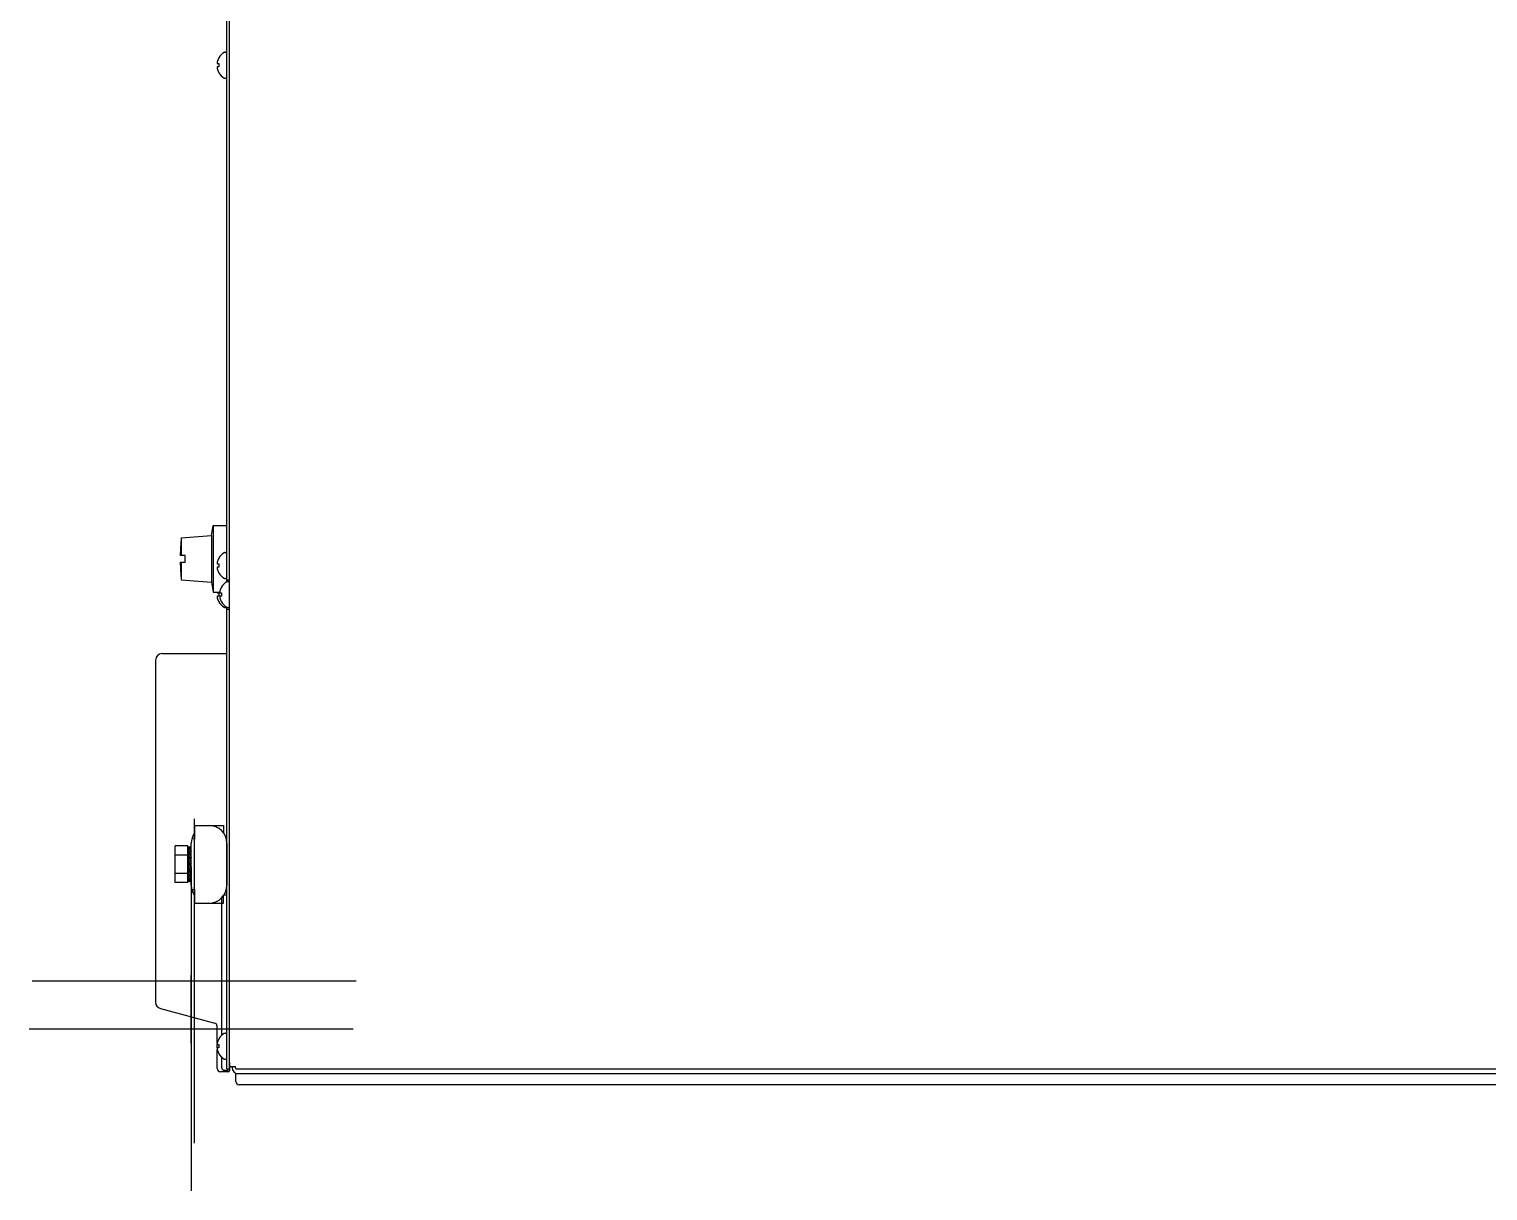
# Model space of a CAD drawing. Header units: millimetres. Extents: x 7025 to 12152, y 3757 to 7444.
# Drawn here: x 11251.4 to 11701.5, y 5578.7 to 5937.1 of the extents above; entities that cross this region are included whole.
import ezdxf

# ---------------------------------------------------------------- set-up
doc = ezdxf.new("R2010")
doc.units = ezdxf.units.MM
doc.header["$LTSCALE"] = 346.5
doc.layers.get('0').update_dxf_attribs({"linetype": 'CONTINUOUS'})
doc.layers.add('GEOM', color=7, linetype='CONTINUOUS')

msp = doc.modelspace()

# ---------------------------------------------------------------- linework, layer by layer
at = {"color": 7, "linetype": 'Continuous'}
for p, q in [((11313.16, 5616.3), (11313.16, 6272.9)), ((11312.36, 5766.64), (11312.36, 6255.04)), ((11309.88, 5928.3), (11309.91, 5928.3)), ((11311.76, 5930), (11311.96, 5930)), ((11309.36, 5926.5), (11309.91, 5926.5)), ((11309.91, 5925.5), (11309.36, 5925.5)), ((11309.91, 5923.7), (11309.88, 5923.7)), ((11311.76, 5922), (11311.96, 5922)), ((11307.6, 5780.85), (11308.16, 5784.03)), ((11308.16, 5784.03), (11308.16, 5763.37)), ((11308.16, 5784.03), (11312.36, 5784.03)), ((11298.3, 5780.2), (11307.6, 5780.85)), ((11298.3, 5780.2), (11298.3, 5774.7)), ((11307.6, 5780.85), (11307.6, 5766.55)), ((11311.76, 5775.63), (11311.96, 5775.63)), ((11299.47, 5774.7), (11297.97, 5774.7)), ((11297.97, 5772.7), (11299.47, 5772.7)), ((11298.3, 5772.7), (11298.3, 5767.2)), ((11299.47, 5772.7), (11299.47, 5774.7)), ((11309.36, 5772.13), (11309.91, 5772.13)), ((11309.91, 5771.13), (11309.36, 5771.13)), ((11309.88, 5773.93), (11309.91, 5773.93)), ((11298.3, 5767.2), (11307.6, 5766.55)), ((11307.6, 5766.55), (11308.16, 5763.37)), ((11309.91, 5769.33), (11309.88, 5769.33)), ((11311.76, 5767.63), (11311.96, 5767.63)), ((11312.36, 5767.2), (11313.16, 5767.2)), ((11312.56, 5766.7), (11312.76, 5766.7)), ((11308.16, 5763.37), (11310.15, 5763.37)), ((11309.36, 5763.2), (11309.91, 5763.2)), ((11309.91, 5762.2), (11309.36, 5762.2)), ((11310.16, 5763.2), (11310.71, 5763.2)), ((11310.71, 5762.2), (11310.16, 5762.2)), ((11310.68, 5765), (11310.71, 5765)), ((11309.91, 5760.4), (11309.88, 5760.4)), ((11310.71, 5760.4), (11310.68, 5760.4)), ((11311.76, 5758.7), (11311.96, 5758.7)), ((11312.36, 5616.3), (11312.36, 5758.75)), ((11312.36, 5758.2), (11313.16, 5758.2)), ((11312.56, 5758.7), (11312.76, 5758.7)), ((11292.39, 5744.45), (11308.36, 5744.45)), ((11308.36, 5744.45), (11312.36, 5744.45)), ((11290.39, 5742.45), (11290.39, 5658.95)), ((11302.36, 5691.45), (11302.36, 5687.17)), ((11302.36, 5691.45), (11311.36, 5691.45)), ((11311.36, 5691.45), (11311.36, 5689.11)), ((11296.36, 5673.8), (11296.36, 5685.1)), ((11300.36, 5685.1), (11296.36, 5685.1)), ((11300.36, 5673.8), (11300.36, 5685.1)), ((11300.37, 5684.8), (11301.35, 5684.8)), ((11301.36, 5672.95), (11301.36, 5685.95)), ((11302.36, 5687.17), (11301.55, 5687.39)), ((11312.36, 5685.95), (11312.36, 5672.95)), ((11300.36, 5682.27), (11296.36, 5682.27)), ((11300.44, 5682.45), (11300.36, 5682.45)), ((11300.84, 5684.75), (11300.37, 5684.69)), ((11300.37, 5684.69), (11300.88, 5684.2)), ((11300.37, 5684.26), (11300.45, 5684.34)), ((11300.84, 5684.05), (11300.37, 5683.94)), ((11300.37, 5683.94), (11300.88, 5683.04)), ((11300.37, 5683.15), (11300.54, 5683.45)), ((11300.84, 5682.81), (11300.37, 5682.66)), ((11300.37, 5682.66), (11300.88, 5681.44)), ((11300.38, 5682.6), (11300.37, 5682.66)), ((11300.84, 5681.15), (11300.37, 5680.99)), ((11300.37, 5680.99), (11300.88, 5679.6)), ((11300.61, 5682.73), (11300.61, 5683.01)), ((11300.61, 5682.73), (11300.61, 5682.93)), ((11300.61, 5681.72), (11300.61, 5681.07)), ((11300.61, 5681.07), (11300.61, 5681.72)), ((11300.75, 5682.8), (11300.79, 5682.86)), ((11300.84, 5684.75), (11301.35, 5684.26)), ((11300.84, 5684.05), (11301.35, 5683.15)), ((11300.84, 5682.81), (11301.35, 5681.59)), ((11300.84, 5681.15), (11301.35, 5679.77)), ((11301.35, 5684.26), (11300.88, 5684.2)), ((11301.35, 5683.15), (11300.88, 5683.04)), ((11301.35, 5681.59), (11300.88, 5681.44)), ((11301.11, 5681.07), (11300.99, 5681.07)), ((11301.11, 5681.03), (11301.07, 5681.03)), ((11301.11, 5682.46), (11301.09, 5682.46)), ((11301.11, 5682.42), (11301.1, 5682.42)), ((11301.11, 5682.39), (11301.11, 5682.46)), ((11301.11, 5682.42), (11301.11, 5682.45)), ((11301.36, 5682.45), (11301.11, 5682.45)), ((11301.11, 5682.16), (11301.11, 5682.39)), ((11301.11, 5681.03), (11301.11, 5681.07)), ((11301.11, 5680.99), (11301.11, 5681.07)), ((11301.11, 5680.42), (11301.11, 5680.99)), ((11301.35, 5682.66), (11301.21, 5682.7)), ((11301.28, 5682.45), (11301.34, 5682.6)), ((11301.35, 5683.94), (11301.29, 5683.96)), ((11301.34, 5682.6), (11301.35, 5682.66)), ((11300.36, 5676.62), (11296.36, 5676.62)), ((11300.61, 5676.45), (11300.36, 5676.45)), ((11300.84, 5679.3), (11300.37, 5679.13)), ((11300.37, 5679.13), (11300.88, 5677.74)), ((11300.84, 5677.46), (11300.37, 5677.31)), ((11300.37, 5677.31), (11300.88, 5676.09)), ((11300.38, 5676.3), (11300.37, 5676.24)), ((11300.51, 5676.19), (11300.37, 5676.24)), ((11300.84, 5675.86), (11300.37, 5675.75)), ((11300.43, 5676.42), (11300.38, 5676.3)), ((11300.44, 5676.45), (11300.43, 5676.42)), ((11300.61, 5679.45), (11300.61, 5680.24)), ((11300.61, 5679.4), (11300.61, 5680.24)), ((11301.11, 5679.49), (11300.61, 5679.49)), ((11301.11, 5679.45), (11300.61, 5679.45)), ((11300.61, 5679.4), (11300.61, 5679.4)), ((11301.11, 5679.4), (11300.61, 5679.4)), ((11300.61, 5677.87), (11300.61, 5678.47)), ((11300.61, 5677.82), (11300.61, 5678.47)), ((11300.65, 5677.87), (11300.61, 5677.87)), ((11300.73, 5677.82), (11300.61, 5677.82)), ((11300.61, 5676.48), (11300.61, 5676.73)), ((11300.61, 5676.44), (11300.61, 5676.73)), ((11300.62, 5676.48), (11300.61, 5676.48)), ((11300.63, 5676.44), (11300.61, 5676.44)), ((11300.84, 5679.3), (11301.35, 5677.91)), ((11300.84, 5677.46), (11301.35, 5676.24)), ((11300.84, 5675.86), (11301.35, 5674.95)), ((11301.35, 5679.77), (11300.88, 5679.6)), ((11301.35, 5677.91), (11300.88, 5677.74)), ((11301.35, 5676.24), (11300.88, 5676.09)), ((11300.98, 5676.12), (11300.95, 5676.07)), ((11301.11, 5679.45), (11301.11, 5679.5)), ((11301.11, 5679.4), (11301.11, 5679.49)), ((11301.11, 5678.66), (11301.11, 5679.4)), ((11301.11, 5677.82), (11301.11, 5677.17)), ((11301.11, 5676.16), (11301.11, 5675.96)), ((11301.36, 5676.45), (11301.28, 5676.45)), ((11301.34, 5676.3), (11301.35, 5676.24)), ((11290.36, 5672.41), (11290.36, 5636.88)), ((11300.36, 5673.8), (11296.36, 5673.8)), ((11300.37, 5675.75), (11300.88, 5674.84)), ((11300.43, 5674.94), (11300.37, 5674.95)), ((11300.84, 5674.69), (11300.37, 5674.63)), ((11300.37, 5674.63), (11300.88, 5674.15)), ((11300.84, 5674.1), (11300.37, 5674.1)), ((11300.54, 5675.44), (11300.53, 5675.4)), ((11300.84, 5674.69), (11301.35, 5674.21)), ((11300.84, 5674.1), (11301.35, 5674.1)), ((11301.35, 5674.95), (11300.88, 5674.84)), ((11301.35, 5674.21), (11300.88, 5674.15)), ((11301.24, 5675.29), (11301.16, 5675.49)), ((11301.18, 5675.44), (11301.35, 5675.75)), ((11301.31, 5675.14), (11301.24, 5675.29)), ((11301.27, 5674.55), (11301.35, 5674.63)), ((11302.36, 5671.72), (11301.55, 5671.5)), ((11302.36, 5671.72), (11302.36, 5667.45)), ((11302.36, 5667.45), (11311.36, 5667.45)), ((11311.36, 5667.45), (11311.36, 5669.79)), ((11301.36, 5624.3), (11301.36, 5645.2)), ((11291.84, 5634.95), (11308.62, 5630.45)), ((11309.36, 5624.3), (11309.36, 5629.48)), ((11311.76, 5627.3), (11311.96, 5627.3)), ((11309.36, 5622.8), (11309.36, 5623.8)), ((11309.36, 5623.8), (11309.91, 5623.8)), ((11309.91, 5622.8), (11309.36, 5622.8)), ((11309.36, 5616.45), (11309.36, 5622.3)), ((11309.88, 5625.6), (11309.91, 5625.6)), ((11309.91, 5621), (11309.88, 5621)), ((11311.76, 5619.3), (11311.96, 5619.3)), ((11313.16, 5618.3), (11313.16, 5615.7)), ((11312.91, 5615.45), (11310.36, 5615.45)), ((11312.36, 5616.3), (11313.16, 5616.3)), ((11312.36, 5615.9), (11312.36, 5615.45)), ((11313.16, 5617.1), (11314.94, 5617.1)), ((11313.96, 5616.7), (11313.96, 5617.1)), ((11315.16, 5614.9), (11985.36, 5614.9)), ((11315.16, 5612.4), (11315.16, 5614.9)), ((12009.28, 5616.2), (11315.35, 5616.2)), ((11984.16, 5611.4), (11316.16, 5611.4))]:
    msp.add_line(p, q, dxfattribs=at)
at = {"color": 4}
for p, q in [((11302.27, 5693.45), (11302.27, 5593.45)), ((11252.27, 5643.45), (11352.27, 5643.45))]:
    msp.add_line(p, q, dxfattribs=at)
at = {"color": 1}
for p, q in [((11301.36, 5678.7), (11301.36, 5578.7)), ((11251.36, 5628.7), (11351.36, 5628.7))]:
    msp.add_line(p, q, dxfattribs=at)
at = {"color": 7, "linetype": 'Continuous'}
for points in [[(11300.38, 5682.6), (11300.44, 5682.44), (11300.52, 5682.24)], [(11300.41, 5683.75), (11300.43, 5683.73), (11300.47, 5683.64), (11300.5, 5683.55), (11300.54, 5683.46)], [(11300.5, 5684.24), (11300.51, 5684.23), (11300.52, 5684.21), (11300.53, 5684.18), (11300.54, 5684.16), (11300.55, 5684.13), (11300.56, 5684.11), (11300.57, 5684.09), (11300.58, 5684.06), (11300.58, 5684.04), (11300.59, 5684.02), (11300.59, 5684)], [(11300.52, 5682.24), (11300.57, 5682.06), (11300.6, 5681.89), (11300.61, 5681.72)], [(11300.54, 5683.46), (11300.56, 5683.37), (11300.59, 5683.28)], [(11300.59, 5683.28), (11300.6, 5683.18), (11300.61, 5683.09), (11300.61, 5683.01)], [(11301.18, 5683.45), (11301.24, 5683.61), (11301.31, 5683.75)], [(11301.2, 5676.66), (11301.14, 5676.85), (11301.11, 5677), (11301.11, 5677.17)], [(11301.16, 5675.49), (11301.12, 5675.71), (11301.11, 5675.96)], [(11301.34, 5676.3), (11301.27, 5676.46), (11301.2, 5676.66)], [(11300.53, 5675.4), (11300.49, 5675.32), (11300.46, 5675.24), (11300.42, 5675.16), (11300.41, 5675.14)], [(11301.21, 5674.65), (11301.15, 5674.79), (11301.13, 5674.9)]]:
    msp.add_lwpolyline(points, dxfattribs=at)
for centre, radius, start, end in [((11313.95, 5925.82), 4.74, 154.4598, 155.4278), ((11313.96, 5925.82), 4.74, 153.3188, 154.4598), ((11313.96, 5925.81), 4.75, 151.9926, 153.3187), ((11313.96, 5925.81), 4.75, 151.0316, 151.9926), ((11313.97, 5925.81), 4.75, 148.4659, 151.0313), ((11313.98, 5925.8), 4.8, 120.3012, 148.6273), ((11311.76, 5929.6), 0.4, 90, 120.3012), ((11311.96, 5929.6), 0.4, 0, 90), ((11311.33, 5926.75), 1.98, 174.8627, 175.7144), ((11311.32, 5926.75), 1.97, 175.714, 176.9766), ((11311.31, 5926.75), 1.96, 176.9771, 178.0037), ((11311.3, 5926.75), 1.95, 178.0037, 179.0738), ((11311.3, 5926.75), 1.95, 179.0741, 181.1541), ((11311.3, 5926.75), 1.95, 181.1545, 182.3767), ((11311.31, 5926.75), 1.96, 182.3765, 183.2159), ((11311.32, 5926.75), 1.97, 183.2167, 184.6016), ((11311.33, 5926.75), 1.98, 184.6009, 185.2558), ((11311.33, 5925.25), 1.98, 174.7442, 175.3991), ((11311.32, 5925.25), 1.97, 175.3984, 176.7833), ((11311.31, 5925.25), 1.96, 176.7841, 177.6235), ((11311.3, 5925.25), 1.96, 177.6234, 178.8455), ((11311.3, 5925.25), 1.95, 178.8459, 180.9258), ((11311.3, 5925.25), 1.95, 180.9261, 181.9964), ((11311.31, 5925.25), 1.96, 181.9964, 183.0228), ((11311.32, 5925.25), 1.97, 183.0233, 184.286), ((11311.33, 5925.25), 1.98, 184.2856, 185.1372), ((11313.86, 5925.85), 4.64, 163.6036, 165.6824), ((11311.35, 5926.74), 2.01, 172.7256, 174.8598), ((11311.35, 5926.75), 2.01, 185.2585, 187.2741), ((11311.35, 5925.24), 2.01, 172.7259, 174.7415), ((11311.35, 5925.25), 2.01, 185.1401, 187.2744), ((11313.86, 5926.14), 4.64, 194.3176, 196.3964), ((11313.89, 5925.84), 4.67, 162.6228, 163.6051), ((11313.89, 5926.15), 4.67, 196.3949, 197.3772), ((11313.9, 5925.84), 4.68, 161.535, 162.6227), ((11313.9, 5926.16), 4.68, 197.3773, 198.465), ((11313.92, 5925.83), 4.7, 159.4813, 161.5344), ((11313.92, 5926.16), 4.7, 198.4656, 200.5187), ((11313.93, 5925.83), 4.72, 158.9977, 159.4819), ((11313.93, 5926.17), 4.72, 200.5181, 201.0023), ((11313.94, 5925.82), 4.72, 157.4524, 158.9975), ((11313.94, 5926.17), 4.72, 201.0025, 202.5476), ((11313.94, 5925.82), 4.73, 156.6826, 157.4526), ((11313.94, 5926.17), 4.73, 202.5474, 203.3174), ((11313.95, 5925.82), 4.73, 155.4278, 156.6825), ((11313.95, 5926.18), 4.73, 203.3175, 204.5722), ((11313.95, 5926.18), 4.74, 204.5722, 205.5402), ((11313.96, 5926.18), 4.74, 205.5402, 206.6812), ((11313.96, 5926.18), 4.75, 206.6813, 208.0074), ((11313.96, 5926.18), 4.75, 208.0074, 208.9684), ((11313.97, 5926.18), 4.75, 208.9687, 211.5341), ((11313.67, 5926), 3.79, 172.4013, 179.9911), ((11313.67, 5926), 3.79, 180.0089, 187.5987), ((11313.98, 5926.2), 4.8, 211.3727, 239.6988), ((11311.76, 5922.4), 0.4, 239.6988, 270), ((11311.96, 5922.4), 0.4, 270, 0), ((11357.96, 5773.78), 60, 173.8625, 179.1263), ((11313.98, 5771.43), 4.8, 120.3012, 148.6273), ((11311.76, 5775.23), 0.4, 90, 120.3012), ((11311.96, 5775.23), 0.4, 0, 90), ((11357.96, 5773.61), 60, 180.8737, 186.1375), ((11311.33, 5772.38), 1.98, 174.8627, 175.7144), ((11311.32, 5772.38), 1.97, 175.714, 176.9766), ((11311.31, 5772.38), 1.96, 176.9771, 178.0037), ((11311.3, 5772.38), 1.95, 178.0037, 179.0738), ((11311.3, 5772.38), 1.95, 179.0741, 181.1541), ((11311.3, 5772.38), 1.95, 181.1545, 182.3767), ((11311.31, 5772.38), 1.96, 182.3765, 183.2159), ((11311.32, 5772.38), 1.97, 183.2167, 184.6016), ((11311.33, 5772.38), 1.98, 184.6009, 185.2558), ((11311.33, 5770.88), 1.98, 174.7442, 175.3991), ((11311.32, 5770.88), 1.97, 175.3984, 176.7833), ((11311.31, 5770.88), 1.96, 176.7841, 177.6235), ((11311.3, 5770.88), 1.96, 177.6234, 178.8455), ((11311.3, 5770.88), 1.95, 178.8459, 180.9258), ((11311.3, 5770.88), 1.95, 180.9261, 181.9964), ((11311.31, 5770.88), 1.96, 181.9964, 183.0228), ((11311.32, 5770.88), 1.97, 183.0233, 184.286), ((11311.33, 5770.88), 1.98, 184.2856, 185.1372), ((11313.86, 5771.48), 4.64, 163.6036, 165.6824), ((11311.35, 5772.38), 2.01, 172.7256, 174.8598), ((11311.35, 5772.38), 2.01, 185.2585, 187.2741), ((11311.35, 5770.88), 2.01, 172.7259, 174.7415), ((11311.35, 5770.88), 2.01, 185.1401, 187.2744), ((11313.86, 5771.78), 4.64, 194.3176, 196.3964), ((11313.89, 5771.48), 4.67, 162.6228, 163.6051), ((11313.89, 5771.79), 4.67, 196.3949, 197.3772), ((11313.9, 5771.47), 4.68, 161.535, 162.6227), ((11313.9, 5771.79), 4.68, 197.3773, 198.465), ((11313.92, 5771.46), 4.7, 159.4813, 161.5344), ((11313.92, 5771.8), 4.7, 198.4656, 200.5187), ((11313.93, 5771.46), 4.72, 158.9977, 159.4819), ((11313.94, 5771.46), 4.72, 157.4524, 158.9975), ((11313.94, 5771.45), 4.73, 156.6826, 157.4526), ((11313.95, 5771.45), 4.73, 155.4278, 156.6825), ((11313.95, 5771.45), 4.74, 154.4598, 155.4278), ((11313.96, 5771.45), 4.74, 153.3188, 154.4598), ((11313.96, 5771.45), 4.75, 151.9926, 153.3187), ((11313.96, 5771.45), 4.75, 151.0316, 151.9926), ((11313.97, 5771.44), 4.75, 148.4659, 151.0313), ((11313.67, 5771.63), 3.79, 172.4013, 179.9911), ((11313.67, 5771.63), 3.79, 180.0089, 187.5987), ((11313.93, 5771.8), 4.72, 200.5181, 201.0023), ((11313.94, 5771.8), 4.72, 201.0025, 202.5476), ((11313.94, 5771.81), 4.73, 202.5474, 203.3174), ((11313.95, 5771.81), 4.73, 203.3175, 204.5722), ((11313.95, 5771.81), 4.74, 204.5722, 205.5402), ((11313.96, 5771.81), 4.74, 205.5402, 206.6812), ((11313.96, 5771.81), 4.75, 206.6813, 208.0074), ((11313.96, 5771.82), 4.75, 208.0074, 208.9684), ((11313.97, 5771.82), 4.75, 208.9687, 211.5341), ((11313.98, 5771.83), 4.8, 211.3727, 239.6988), ((11314.78, 5762.5), 4.8, 120.3012, 148.6273), ((11311.76, 5768.03), 0.4, 239.6988, 270), ((11311.96, 5768.03), 0.4, 270, 0), ((11312.56, 5766.3), 0.4, 90, 120.3012), ((11312.76, 5766.3), 0.4, 0, 90), ((11311.31, 5763.45), 1.96, 182.3482, 183.2159), ((11311.32, 5763.45), 1.97, 183.2167, 184.6016), ((11311.33, 5763.45), 1.98, 184.6009, 185.2558), ((11311.33, 5761.95), 1.98, 174.7442, 175.3991), ((11311.32, 5761.95), 1.97, 175.3984, 176.7833), ((11311.31, 5761.95), 1.96, 176.7841, 177.6235), ((11311.3, 5761.95), 1.96, 177.6234, 178.8455), ((11311.3, 5761.95), 1.95, 178.8459, 180.9258), ((11311.3, 5761.95), 1.95, 180.9261, 181.9964), ((11311.31, 5761.95), 1.96, 181.9964, 183.0228), ((11311.32, 5761.95), 1.97, 183.0233, 184.286), ((11311.33, 5761.95), 1.98, 184.2856, 185.1372), ((11311.35, 5763.45), 2.01, 185.2585, 187.2741), ((11311.35, 5761.94), 2.01, 172.7259, 174.7415), ((11311.35, 5761.95), 2.01, 185.1401, 187.2744), ((11313.86, 5762.84), 4.64, 194.3176, 196.3964), ((11313.89, 5762.85), 4.67, 196.3949, 197.3772), ((11313.9, 5762.86), 4.68, 197.3773, 198.465), ((11313.92, 5762.86), 4.7, 198.4656, 200.5187), ((11313.67, 5762.7), 3.79, 172.4013, 179.9911), ((11313.67, 5762.7), 3.79, 180.0089, 187.5987), ((11312.13, 5763.45), 1.98, 174.8627, 175.7144), ((11312.12, 5763.45), 1.97, 175.714, 176.9766), ((11312.11, 5763.45), 1.96, 176.9771, 178.0037), ((11312.1, 5763.45), 1.95, 178.0037, 179.0738), ((11312.1, 5763.45), 1.95, 179.0741, 181.1541), ((11312.1, 5763.45), 1.95, 181.1545, 182.3767), ((11312.11, 5763.45), 1.96, 182.3765, 183.2159), ((11312.12, 5763.45), 1.97, 183.2167, 184.6016), ((11312.13, 5763.45), 1.98, 184.6009, 185.2558), ((11312.13, 5761.95), 1.98, 174.7442, 175.3991), ((11312.12, 5761.95), 1.97, 175.3984, 176.7833), ((11312.11, 5761.95), 1.96, 176.7841, 177.6235), ((11312.1, 5761.95), 1.96, 177.6234, 178.8455), ((11312.1, 5761.95), 1.95, 178.8459, 180.9258), ((11312.1, 5761.95), 1.95, 180.9261, 181.9964), ((11312.11, 5761.95), 1.96, 181.9964, 183.0228), ((11312.12, 5761.95), 1.97, 183.0233, 184.286), ((11312.13, 5761.95), 1.98, 184.2856, 185.1372), ((11314.66, 5762.55), 4.64, 163.6036, 165.6824), ((11312.15, 5763.44), 2.01, 172.7256, 174.8598), ((11312.15, 5763.45), 2.01, 185.2585, 187.2741), ((11312.15, 5761.94), 2.01, 172.7259, 174.7415), ((11312.15, 5761.95), 2.01, 185.1401, 187.2744), ((11314.66, 5762.84), 4.64, 194.3176, 196.3964), ((11314.69, 5762.54), 4.67, 162.6228, 163.6051), ((11314.69, 5762.85), 4.67, 196.3949, 197.3772), ((11314.7, 5762.54), 4.68, 161.535, 162.6227), ((11314.7, 5762.86), 4.68, 197.3773, 198.465), ((11314.72, 5762.53), 4.7, 159.4813, 161.5344), ((11314.72, 5762.86), 4.7, 198.4656, 200.5187), ((11314.73, 5762.53), 4.72, 158.9977, 159.4819), ((11314.74, 5762.52), 4.72, 157.4524, 158.9975), ((11314.74, 5762.52), 4.73, 156.6826, 157.4526), ((11314.75, 5762.52), 4.73, 155.4278, 156.6825), ((11314.75, 5762.52), 4.74, 154.4598, 155.4278), ((11314.76, 5762.52), 4.74, 153.3188, 154.4598), ((11314.76, 5762.51), 4.75, 151.9926, 153.3187), ((11314.76, 5762.51), 4.75, 151.0316, 151.9926), ((11314.77, 5762.51), 4.75, 148.4659, 151.0313), ((11314.47, 5762.7), 3.79, 172.4013, 179.9911), ((11314.47, 5762.7), 3.79, 180.0089, 187.5987), ((11313.93, 5762.87), 4.72, 200.5181, 201.0023), ((11313.94, 5762.87), 4.72, 201.0025, 202.5476), ((11313.94, 5762.87), 4.73, 202.5474, 203.3174), ((11313.95, 5762.88), 4.73, 203.3175, 204.5722), ((11313.95, 5762.88), 4.74, 204.5722, 205.5402), ((11313.96, 5762.88), 4.74, 205.5402, 206.6812), ((11313.96, 5762.88), 4.75, 206.6813, 208.0074), ((11313.96, 5762.88), 4.75, 208.0074, 208.9684), ((11313.97, 5762.88), 4.75, 208.9687, 211.5341), ((11313.98, 5762.9), 4.8, 211.3727, 239.6988), ((11314.73, 5762.87), 4.72, 200.5181, 201.0023), ((11314.74, 5762.87), 4.72, 201.0025, 202.5476), ((11314.74, 5762.87), 4.73, 202.5474, 203.3174), ((11314.75, 5762.88), 4.73, 203.3175, 204.5722), ((11314.75, 5762.88), 4.74, 204.5722, 205.5402), ((11314.76, 5762.88), 4.74, 205.5402, 206.6812), ((11314.76, 5762.88), 4.75, 206.6813, 208.0074), ((11314.76, 5762.88), 4.75, 208.0074, 208.9684), ((11314.77, 5762.88), 4.75, 208.9687, 211.5341), ((11314.78, 5762.9), 4.8, 211.3727, 239.6988), ((11311.76, 5759.1), 0.4, 239.6988, 270), ((11311.96, 5759.1), 0.4, 270, 316.7448), ((11312.56, 5759.1), 0.4, 239.6988, 270), ((11312.76, 5759.1), 0.4, 270, 0), ((11292.39, 5742.45), 2, 90, 180), ((11306.86, 5685.95), 5.5, 0, 90), ((11306.86, 5685.95), 5.5, 144.9032, 180), ((11303.8, 5680.7), 3.7, 145.3341, 145.858), ((11301.1, 5678.56), 0.831, 241.4404, 243.4233), ((11304.56, 5673.55), 4.4, 145.163, 145.448), ((11299.95, 5674.48), 1.42, 17.2937, 19.0364), ((11306.86, 5672.95), 5.5, 180, 215.0968), ((11306.86, 5672.95), 5.5, 270, 0), ((11292.36, 5636.88), 2, 180, 255), ((11308.36, 5629.48), 1, 0, 75), ((11313.98, 5623.1), 4.8, 120.3012, 148.6273), ((11311.76, 5626.9), 0.4, 90, 120.3012), ((11311.96, 5626.9), 0.4, 0, 90), ((11311.33, 5624.05), 1.98, 174.8627, 175.7144), ((11311.32, 5624.05), 1.97, 175.714, 176.9766), ((11311.31, 5624.05), 1.96, 176.9771, 178.0037), ((11311.3, 5624.05), 1.95, 178.0037, 179.0738), ((11311.3, 5624.05), 1.95, 179.0741, 181.1541), ((11311.3, 5624.05), 1.95, 181.1545, 182.3767), ((11311.31, 5624.05), 1.96, 182.3765, 183.2159), ((11311.32, 5624.05), 1.97, 183.2167, 184.6016), ((11311.33, 5624.05), 1.98, 184.6009, 185.2558), ((11311.33, 5622.55), 1.98, 174.7442, 175.3991), ((11311.32, 5622.55), 1.97, 175.3984, 176.7833), ((11311.31, 5622.55), 1.96, 176.7841, 177.6235), ((11311.3, 5622.55), 1.96, 177.6234, 178.8455), ((11311.3, 5622.55), 1.95, 178.8459, 180.9258), ((11311.3, 5622.55), 1.95, 180.9261, 181.9964), ((11311.31, 5622.55), 1.96, 181.9964, 183.0228), ((11311.32, 5622.55), 1.97, 183.0233, 184.286), ((11311.33, 5622.55), 1.98, 184.2856, 185.1372), ((11313.86, 5623.15), 4.64, 163.6036, 165.6824), ((11311.35, 5624.04), 2.01, 172.7256, 174.8598), ((11311.35, 5624.05), 2.01, 185.2585, 187.2741), ((11311.35, 5622.54), 2.01, 172.7259, 174.7415), ((11311.35, 5622.55), 2.01, 185.1401, 187.2744), ((11313.86, 5623.44), 4.64, 194.3176, 196.3964), ((11313.89, 5623.14), 4.67, 162.6228, 163.6051), ((11313.89, 5623.45), 4.67, 196.3949, 197.3772), ((11313.9, 5623.14), 4.68, 161.535, 162.6227), ((11313.9, 5623.46), 4.68, 197.3773, 198.465), ((11313.92, 5623.13), 4.7, 159.4813, 161.5344), ((11313.92, 5623.46), 4.7, 198.4656, 200.5187), ((11313.93, 5623.13), 4.72, 158.9977, 159.4819), ((11313.93, 5623.47), 4.72, 200.5181, 201.0023), ((11313.94, 5623.12), 4.72, 157.4524, 158.9975), ((11313.94, 5623.47), 4.72, 201.0025, 202.5476), ((11313.94, 5623.12), 4.73, 156.6826, 157.4526), ((11313.95, 5623.12), 4.73, 155.4278, 156.6825), ((11313.95, 5623.12), 4.74, 154.4598, 155.4278), ((11313.96, 5623.12), 4.74, 153.3188, 154.4598), ((11313.96, 5623.11), 4.75, 151.9926, 153.3187), ((11313.96, 5623.11), 4.75, 151.0316, 151.9926), ((11313.97, 5623.11), 4.75, 148.4659, 151.0313), ((11313.67, 5623.3), 3.79, 172.4013, 179.9911), ((11313.67, 5623.3), 3.79, 180.0089, 187.5987), ((11313.94, 5623.47), 4.73, 202.5474, 203.3174), ((11313.95, 5623.48), 4.73, 203.3175, 204.5722), ((11313.95, 5623.48), 4.74, 204.5722, 205.5402), ((11313.96, 5623.48), 4.74, 205.5402, 206.6812), ((11313.96, 5623.48), 4.75, 206.6813, 208.0074), ((11313.96, 5623.48), 4.75, 208.0074, 208.9684), ((11313.97, 5623.48), 4.75, 208.9687, 211.5341), ((11313.98, 5623.5), 4.8, 211.3727, 239.6988), ((11311.76, 5619.7), 0.4, 239.6988, 270), ((11311.96, 5619.7), 0.4, 270, 0), ((11310.36, 5616.45), 1, 180, 270), ((11312.91, 5615.7), 0.25, 270, 0), ((11315.76, 5616.7), 1.8, 180, 270), ((11316.16, 5612.4), 1, 180, 270)]:
    msp.add_arc(centre, radius, start, end, dxfattribs=at)
for points in [[(11300.38, 5684.69), (11300.37, 5684.72), (11300.37, 5684.76), (11300.37, 5684.8)], [(11301.34, 5684.69), (11301.35, 5684.72), (11301.35, 5684.76), (11301.35, 5684.8)], [(11300.42, 5683.96), (11300.39, 5684.06), (11300.37, 5684.16), (11300.37, 5684.26)], [(11300.5, 5684.24), (11300.49, 5684.27), (11300.47, 5684.31), (11300.45, 5684.34)], [(11301.03, 5681.05), (11301.01, 5681.06), (11301, 5681.07), (11300.99, 5681.07)], [(11301.07, 5681.03), (11301.05, 5681.04), (11301.04, 5681.04), (11301.03, 5681.05)], [(11301.11, 5682.37), (11301.11, 5682.4), (11301.1, 5682.43), (11301.09, 5682.46)], [(11301.12, 5683.55), (11301.17, 5683.69), (11301.24, 5683.82), (11301.29, 5683.96)], [(11301.14, 5683.51), (11301.2, 5683.59), (11301.26, 5683.67), (11301.31, 5683.75)], [(11301.17, 5682.45), (11301.2, 5682.47), (11301.24, 5682.49), (11301.27, 5682.51)], [(11301.24, 5684.36), (11301.29, 5684.47), (11301.33, 5684.58), (11301.34, 5684.69)], [(11301.27, 5682.51), (11301.3, 5682.53), (11301.33, 5682.56), (11301.34, 5682.6)], [(11301.29, 5683.96), (11301.33, 5684.06), (11301.35, 5684.16), (11301.35, 5684.26)], [(11300.44, 5676.37), (11300.41, 5676.35), (11300.39, 5676.33), (11300.38, 5676.3)], [(11300.55, 5676.45), (11300.51, 5676.42), (11300.47, 5676.4), (11300.44, 5676.37)], [(11300.61, 5676.52), (11300.61, 5676.49), (11300.62, 5676.46), (11300.63, 5676.44)], [(11300.65, 5677.87), (11300.66, 5677.86), (11300.69, 5677.84), (11300.71, 5677.83)], [(11300.43, 5674.94), (11300.39, 5674.84), (11300.37, 5674.74), (11300.37, 5674.63)], [(11300.38, 5674.21), (11300.37, 5674.17), (11300.37, 5674.13), (11300.37, 5674.1)], [(11300.47, 5674.53), (11300.43, 5674.43), (11300.39, 5674.32), (11300.38, 5674.21)], [(11300.57, 5675.38), (11300.52, 5675.3), (11300.45, 5675.23), (11300.41, 5675.14)], [(11301.21, 5674.65), (11301.23, 5674.62), (11301.25, 5674.59), (11301.27, 5674.55)], [(11301.31, 5674.9), (11301.33, 5674.81), (11301.35, 5674.72), (11301.35, 5674.63)], [(11301.34, 5674.21), (11301.35, 5674.17), (11301.35, 5674.13), (11301.35, 5674.1)]]:
    msp.add_open_spline(points, degree=3, dxfattribs=at)
for points, knots in [([(11300.86, 5684.72), (11300.87, 5684.73), (11300.88, 5684.75), (11300.88, 5684.78), (11300.88, 5684.8)], [0, 0, 0, 0, 0.307876, 1, 1, 1, 1]), ([(11300.45, 5684.34), (11300.44, 5684.37), (11300.39, 5684.48), (11300.37, 5684.6), (11300.37, 5684.69)], [0, 0, 0, 0, 0.243423, 1, 1, 1, 1]), ([(11300.41, 5683.75), (11300.39, 5683.8), (11300.37, 5683.86), (11300.37, 5683.93), (11300.37, 5683.94)], [0, 0, 0, 0, 0.735675, 1, 1, 1, 1]), ([(11300.51, 5682.7), (11300.49, 5682.74), (11300.42, 5682.88), (11300.37, 5683.03), (11300.37, 5683.15)], [0, 0, 0, 0, 0.263542, 1, 1, 1, 1]), ([(11300.61, 5681.07), (11300.61, 5681.12), (11300.66, 5681.21), (11300.76, 5681.3), (11300.84, 5681.37), (11300.88, 5681.42), (11300.88, 5681.44)], [0, 0, 0, 0, 0.313522, 0.617979, 0.870369, 1, 1, 1, 1]), ([(11300.79, 5682.86), (11300.81, 5682.89), (11300.85, 5682.95), (11300.88, 5683.01), (11300.88, 5683.04)], [0, 0, 0, 0, 0.632582, 1, 1, 1, 1]), ([(11300.83, 5684.05), (11300.84, 5684.07), (11300.86, 5684.12), (11300.88, 5684.17), (11300.88, 5684.2)], [0, 0, 0, 0, 0.333914, 1, 1, 1, 1]), ([(11300.99, 5681.07), (11300.95, 5681.09), (11300.91, 5681.11), (11300.84, 5681.14), (11300.84, 5681.15)], [0, 0, 0, 0, 0.682265, 1, 1, 1, 1]), ([(11301.09, 5682.46), (11301.06, 5682.52), (11300.98, 5682.62), (11300.89, 5682.71), (11300.86, 5682.76)], [0, 0, 0, 0, 0.564786, 1, 1, 1, 1]), ([(11301.11, 5680.98), (11301.11, 5680.98), (11301.1, 5681), (11301.08, 5681.02), (11301.07, 5681.03)], [0, 0, 0, 0, 0.186456, 1, 1, 1, 1]), ([(11301.11, 5682.45), (11301.11, 5682.5), (11301.15, 5682.58), (11301.19, 5682.66), (11301.21, 5682.7)], [0, 0, 0, 0, 0.487361, 1, 1, 1, 1]), ([(11301.11, 5681.07), (11301.11, 5681.1), (11301.13, 5681.14), (11301.18, 5681.22), (11301.26, 5681.33), (11301.32, 5681.46), (11301.35, 5681.55), (11301.35, 5681.59)], [0, 0, 0, 0, 0.116261, 0.247957, 0.52371, 0.785178, 1, 1, 1, 1]), ([(11301.21, 5682.7), (11301.23, 5682.74), (11301.3, 5682.88), (11301.35, 5683.03), (11301.35, 5683.15)], [0, 0, 0, 0, 0.263741, 1, 1, 1, 1]), ([(11301.27, 5684.34), (11301.28, 5684.37), (11301.32, 5684.48), (11301.35, 5684.6), (11301.35, 5684.69)], [0, 0, 0, 0, 0.243527, 1, 1, 1, 1]), ([(11301.31, 5683.75), (11301.33, 5683.8), (11301.35, 5683.86), (11301.35, 5683.93), (11301.35, 5683.94)], [0, 0, 0, 0, 0.735801, 1, 1, 1, 1]), ([(11300.61, 5679.4), (11300.61, 5679.38), (11300.58, 5679.36), (11300.53, 5679.32), (11300.46, 5679.26), (11300.4, 5679.19), (11300.37, 5679.15), (11300.37, 5679.13)], [0, 0, 0, 0, 0.102993, 0.246936, 0.559924, 0.835552, 1, 1, 1, 1]), ([(11300.61, 5677.82), (11300.61, 5677.8), (11300.59, 5677.76), (11300.53, 5677.67), (11300.46, 5677.57), (11300.39, 5677.44), (11300.37, 5677.35), (11300.37, 5677.31)], [0, 0, 0, 0, 0.116098, 0.247815, 0.523315, 0.785232, 1, 1, 1, 1]), ([(11300.51, 5676.19), (11300.49, 5676.15), (11300.42, 5676.02), (11300.37, 5675.86), (11300.37, 5675.75)], [0, 0, 0, 0, 0.263535, 1, 1, 1, 1]), ([(11300.61, 5676.44), (11300.61, 5676.4), (11300.57, 5676.31), (11300.53, 5676.23), (11300.51, 5676.19)], [0, 0, 0, 0, 0.486608, 1, 1, 1, 1]), ([(11300.61, 5679.5), (11300.61, 5679.52), (11300.69, 5679.54), (11300.75, 5679.56), (11300.81, 5679.57), (11300.85, 5679.58), (11300.87, 5679.59), (11300.88, 5679.59), (11300.88, 5679.6)], [0, 0, 0, 0, 0.234722, 0.591057, 0.75759, 0.887532, 0.968178, 1, 1, 1, 1]), ([(11300.61, 5677.92), (11300.61, 5677.91), (11300.62, 5677.89), (11300.63, 5677.88), (11300.65, 5677.87)], [0, 0, 0, 0, 0.191218, 1, 1, 1, 1]), ([(11300.63, 5676.44), (11300.66, 5676.37), (11300.74, 5676.27), (11300.83, 5676.18), (11300.86, 5676.14)], [0, 0, 0, 0, 0.565636, 1, 1, 1, 1]), ([(11300.73, 5677.82), (11300.77, 5677.8), (11300.81, 5677.78), (11300.87, 5677.76), (11300.88, 5677.74)], [0, 0, 0, 0, 0.681527, 1, 1, 1, 1]), ([(11301.11, 5679.4), (11301.11, 5679.37), (11301.03, 5679.35), (11300.97, 5679.34), (11300.91, 5679.32), (11300.87, 5679.31), (11300.85, 5679.31), (11300.84, 5679.3), (11300.84, 5679.3)], [0, 0, 0, 0, 0.234215, 0.591078, 0.75691, 0.887891, 0.968257, 1, 1, 1, 1]), ([(11301.11, 5677.82), (11301.11, 5677.77), (11301.06, 5677.68), (11300.95, 5677.6), (11300.88, 5677.53), (11300.84, 5677.48), (11300.84, 5677.46)], [0, 0, 0, 0, 0.31304, 0.617988, 0.870702, 1, 1, 1, 1]), ([(11300.94, 5676.05), (11300.91, 5676.01), (11300.87, 5675.95), (11300.84, 5675.88), (11300.84, 5675.86)], [0, 0, 0, 0, 0.634587, 1, 1, 1, 1]), ([(11301.11, 5679.5), (11301.11, 5679.51), (11301.14, 5679.53), (11301.18, 5679.58), (11301.25, 5679.64), (11301.31, 5679.7), (11301.35, 5679.75), (11301.35, 5679.77)], [0, 0, 0, 0, 0.103277, 0.247311, 0.560657, 0.83546, 1, 1, 1, 1]), ([(11301.21, 5676.19), (11301.23, 5676.15), (11301.3, 5676.02), (11301.35, 5675.86), (11301.35, 5675.75)], [0, 0, 0, 0, 0.263741, 1, 1, 1, 1]), ([(11300.41, 5675.14), (11300.39, 5675.1), (11300.37, 5675.03), (11300.37, 5674.97), (11300.37, 5674.95)], [0, 0, 0, 0, 0.735675, 1, 1, 1, 1]), ([(11300.45, 5674.55), (11300.44, 5674.53), (11300.39, 5674.42), (11300.37, 5674.3), (11300.37, 5674.21)], [0, 0, 0, 0, 0.243421, 1, 1, 1, 1]), ([(11300.59, 5675.35), (11300.57, 5675.28), (11300.51, 5675.14), (11300.45, 5675.01), (11300.43, 5674.94)], [0, 0, 0, 0, 0.498988, 1, 1, 1, 1]), ([(11300.89, 5674.84), (11300.88, 5674.83), (11300.86, 5674.78), (11300.84, 5674.73), (11300.84, 5674.69)], [0, 0, 0, 0, 0.333104, 1, 1, 1, 1]), ([(11300.85, 5674.18), (11300.85, 5674.17), (11300.84, 5674.14), (11300.84, 5674.12), (11300.84, 5674.1)], [0, 0, 0, 0, 0.309257, 1, 1, 1, 1]), ([(11301.27, 5674.55), (11301.28, 5674.53), (11301.32, 5674.42), (11301.35, 5674.3), (11301.35, 5674.21)], [0, 0, 0, 0, 0.243538, 1, 1, 1, 1]), ([(11301.31, 5675.14), (11301.33, 5675.1), (11301.35, 5675.03), (11301.35, 5674.97), (11301.35, 5674.95)], [0, 0, 0, 0, 0.735799, 1, 1, 1, 1]), ([(11315.35, 5616.2), (11315.31, 5616.2), (11315.25, 5616.26), (11315.19, 5616.35), (11315.14, 5616.47), (11315.09, 5616.6), (11315.02, 5616.81), (11314.97, 5616.98), (11314.94, 5617.1)], [0, 0, 0, 0, 0.121805, 0.218261, 0.339787, 0.483604, 0.645308, 1, 1, 1, 1])]:
    msp.add_open_spline(points, degree=3, knots=knots, dxfattribs=at)
at = {"layer": 'GEOM', "color": 7, "linetype": 'Continuous'}
for p, q in [((11310.76, 5626.66), (11310.76, 5669.13)), ((11312.36, 5669.89), (11311.5, 5669.88)), ((11310.76, 5616.65), (11310.76, 5620.04)), ((11310.76, 5616.65), (11310.76, 5616.62)), ((11311.51, 5615.9), (11312.76, 5615.9)), ((11312.76, 5615.9), (11312.76, 5616.3))]:
    msp.add_line(p, q, dxfattribs=at)
for centre, start, end in [((11311.51, 5669.13), 91, 180), ((11311.51, 5616.65), 180.0091, 270)]:
    msp.add_arc(centre, 0.75, start, end, dxfattribs=at)

doc.saveas('drawing.dxf')
